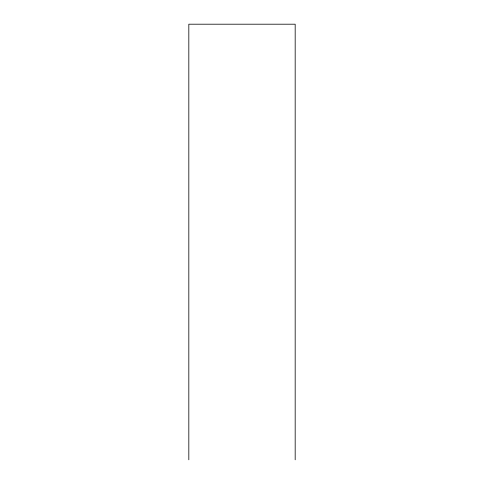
<?xml version="1.0" encoding="UTF-8"?>
<svg xmlns="http://www.w3.org/2000/svg" width="484" height="484" viewBox="0 0 484 484"><rect width="100%" height="100%" fill="white"/><g stroke="black" fill="none" stroke-linecap="round" stroke-linejoin="round"><path stroke-width="0.73" d="M295.179 459.8L295.179 24.2L188.821 24.2L188.821 459.8"/></g></svg>
